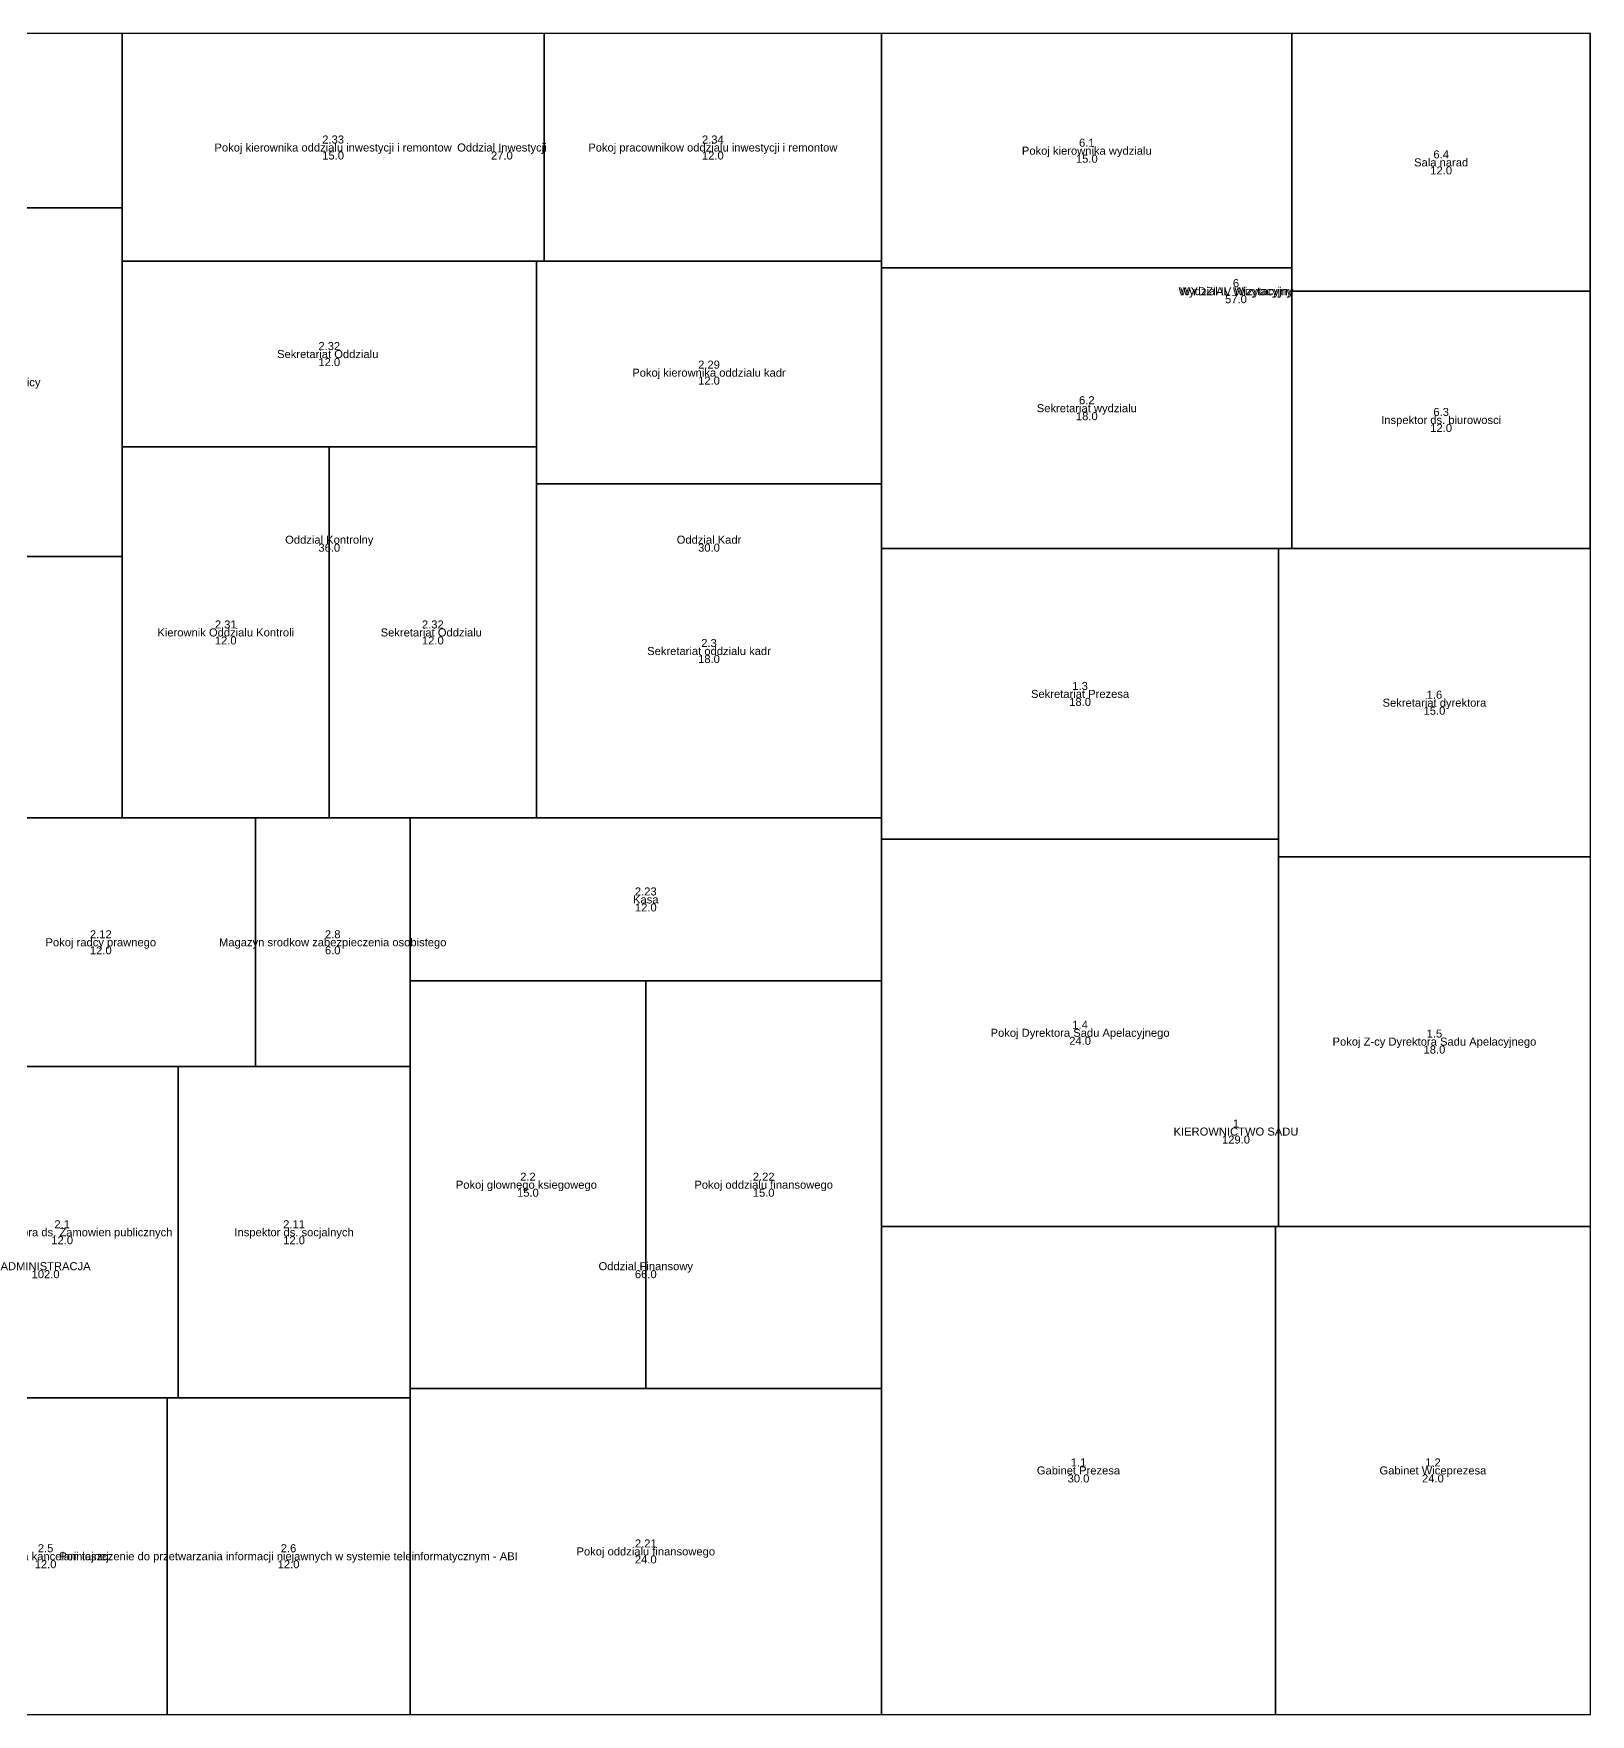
# Model space of a CAD drawing. Extents: x 0 to 217, y 0 to 21.
# Drawn here: x 197.65 to 217.1, y 0 to 21 of the extents above; entities that cross this region are included whole.
import ezdxf
from ezdxf.enums import TextEntityAlignment as Align

# ---------------------------------------------------------------- set-up
doc = ezdxf.new("R2010")
doc.units = 0
for name, color, linetype in [('PODWYDZIALY', 3, 'CONTINUOUS'), ('POMIESZCZENIA', 16, 'CONTINUOUS'), ('WYDZIALY', 2, 'CONTINUOUS')]:
    doc.layers.add(name, color=color, linetype=linetype)
doc.styles.get("Standard").update_dxf_attribs({"font": 'arial.ttf'})

# ---------------------------------------------------------------- blocks, each defined once
blk = doc.blocks.new('Area4')
at = {"color": 0}
blk.add_polyline3d([(0, 0, 0), (29.143, 0, 0), (29.143, 21, 0), (0, 21, 0), (0, 0, 0)], dxfattribs=at)
blk = doc.blocks.new('Area5')
at = {"color": 0}
blk.add_polyline3d([(0, 0, 0), (8.857, 0, 0), (8.857, 14.565, 0), (0, 14.565, 0), (0, 0, 0)], dxfattribs=at)
blk = doc.blocks.new('Area6')
at = {"color": 0}
blk.add_polyline3d([(0, 0, 0), (8.857, 0, 0), (8.857, 6.435, 0), (0, 6.435, 0), (0, 0, 0)], dxfattribs=at)
blk = doc.blocks.new('Area236')
at = {"color": 0}
blk.add_polyline3d([(0, 0, 0), (9.107, 0, 0), (9.107, 11.2, 0), (0, 11.2, 0), (0, 0, 0)], dxfattribs=at)
blk = doc.blocks.new('Area237')
at = {"color": 0}
blk.add_polyline3d([(0, 0, 0), (5.893, 0, 0), (5.893, 11.2, 0), (0, 11.2, 0), (0, 0, 0)], dxfattribs=at)
blk = doc.blocks.new('Area238')
at = {"color": 0}
blk.add_polyline3d([(0, 0, 0), (5.51, 0, 0), (5.51, 9.8, 0), (0, 9.8, 0), (0, 0, 0)], dxfattribs=at)
blk = doc.blocks.new('Area239')
at = {"color": 0}
blk.add_polyline3d([(0, 0, 0), (5.176, 0, 0), (5.176, 6.955, 0), (0, 6.955, 0), (0, 0, 0)], dxfattribs=at)
blk = doc.blocks.new('Area240')
at = {"color": 0}
blk.add_polyline3d([(0, 0, 0), (4.314, 0, 0), (4.314, 6.955, 0), (0, 6.955, 0), (0, 0, 0)], dxfattribs=at)
blk = doc.blocks.new('Area241')
at = {"color": 0}
blk.add_polyline3d([(0, 0, 0), (9.49, 0, 0), (9.49, 2.845, 0), (0, 2.845, 0), (0, 0, 0)], dxfattribs=at)
blk = doc.blocks.new('Area262')
at = {"color": 0}
blk.add_polyline3d([(0, 0, 0), (3.036, 0, 0), (3.036, 3.953, 0), (0, 3.953, 0), (0, 0, 0)], dxfattribs=at)
blk = doc.blocks.new('Area263')
at = {"color": 0}
blk.add_polyline3d([(0, 0, 0), (3.036, 0, 0), (3.036, 3.953, 0), (0, 3.953, 0), (0, 0, 0)], dxfattribs=at)
blk = doc.blocks.new('Area266')
at = {"color": 0}
blk.add_polyline3d([(0, 0, 0), (2.898, 0, 0), (2.898, 4.141, 0), (0, 4.141, 0), (0, 0, 0)], dxfattribs=at)
blk = doc.blocks.new('Area267')
at = {"color": 0}
blk.add_polyline3d([(0, 0, 0), (2.898, 0, 0), (2.898, 4.141, 0), (0, 4.141, 0), (0, 0, 0)], dxfattribs=at)
blk = doc.blocks.new('Area268')
at = {"color": 0}
blk.add_polyline3d([(0, 0, 0), (3.864, 0, 0), (3.864, 3.106, 0), (0, 3.106, 0), (0, 0, 0)], dxfattribs=at)
blk = doc.blocks.new('Area269')
at = {"color": 0}
blk.add_polyline3d([(0, 0, 0), (1.932, 0, 0), (1.932, 3.106, 0), (0, 3.106, 0), (0, 0, 0)], dxfattribs=at)
blk = doc.blocks.new('Area270')
at = {"color": 0}
blk.add_polyline3d([(0, 0, 0), (5.893, 0, 0), (5.893, 4.073, 0), (0, 4.073, 0), (0, 0, 0)], dxfattribs=at)
blk = doc.blocks.new('Area271')
at = {"color": 0}
blk.add_polyline3d([(0, 0, 0), (2.946, 0, 0), (2.946, 5.091, 0), (0, 5.091, 0), (0, 0, 0)], dxfattribs=at)
blk = doc.blocks.new('Area272')
at = {"color": 0}
blk.add_polyline3d([(0, 0, 0), (2.946, 0, 0), (2.946, 5.091, 0), (0, 5.091, 0), (0, 0, 0)], dxfattribs=at)
blk = doc.blocks.new('Area273')
at = {"color": 0}
blk.add_polyline3d([(0, 0, 0), (5.893, 0, 0), (5.893, 2.036, 0), (0, 2.036, 0), (0, 0, 0)], dxfattribs=at)
blk = doc.blocks.new('Area274')
at = {"color": 0}
blk.add_polyline3d([(0, 0, 0), (5.51, 0, 0), (5.51, 3.267, 0), (0, 3.267, 0), (0, 0, 0)], dxfattribs=at)
blk = doc.blocks.new('Area276')
at = {"color": 0}
blk.add_polyline3d([(0, 0, 0), (2.755, 0, 0), (2.755, 4.356, 0), (0, 4.356, 0), (0, 0, 0)], dxfattribs=at)
blk = doc.blocks.new('Area277')
at = {"color": 0}
blk.add_polyline3d([(0, 0, 0), (5.51, 0, 0), (5.51, 2.178, 0), (0, 2.178, 0), (0, 0, 0)], dxfattribs=at)
blk = doc.blocks.new('Area278')
at = {"color": 0}
blk.add_polyline3d([(0, 0, 0), (2.588, 0, 0), (2.588, 4.637, 0), (0, 4.637, 0), (0, 0, 0)], dxfattribs=at)
blk = doc.blocks.new('Area279')
at = {"color": 0}
blk.add_polyline3d([(0, 0, 0), (2.588, 0, 0), (2.588, 4.637, 0), (0, 4.637, 0), (0, 0, 0)], dxfattribs=at)
blk = doc.blocks.new('Area280')
at = {"color": 0}
blk.add_polyline3d([(0, 0, 0), (5.176, 0, 0), (5.176, 2.318, 0), (0, 2.318, 0), (0, 0, 0)], dxfattribs=at)
blk = doc.blocks.new('Area281')
at = {"color": 0}
blk.add_polyline3d([(0, 0, 0), (4.314, 0, 0), (4.314, 4.173, 0), (0, 4.173, 0), (0, 0, 0)], dxfattribs=at)
blk = doc.blocks.new('Area282')
at = {"color": 0}
blk.add_polyline3d([(0, 0, 0), (4.314, 0, 0), (4.314, 2.782, 0), (0, 2.782, 0), (0, 0, 0)], dxfattribs=at)
blk = doc.blocks.new('Area283')
at = {"color": 0}
blk.add_polyline3d([(0, 0, 0), (5.272, 0, 0), (5.272, 2.845, 0), (0, 2.845, 0), (0, 0, 0)], dxfattribs=at)
blk = doc.blocks.new('Area284')
at = {"color": 0}
blk.add_polyline3d([(0, 0, 0), (4.218, 0, 0), (4.218, 2.845, 0), (0, 2.845, 0), (0, 0, 0)], dxfattribs=at)
blk = doc.blocks.new('Area285')
at = {"color": 0}
blk.add_polyline3d([(0, 0, 0), (8.857, 0, 0), (8.857, 14.565, 0), (0, 14.565, 0), (0, 0, 0)], dxfattribs=at)
blk = doc.blocks.new('Area286')
at = {"color": 0}
blk.add_polyline3d([(0, 0, 0), (4.921, 0, 0), (4.921, 6.097, 0), (0, 6.097, 0), (0, 0, 0)], dxfattribs=at)
blk = doc.blocks.new('Area287')
at = {"color": 0}
blk.add_polyline3d([(0, 0, 0), (3.937, 0, 0), (3.937, 6.097, 0), (0, 6.097, 0), (0, 0, 0)], dxfattribs=at)
blk = doc.blocks.new('Area288')
at = {"color": 0}
blk.add_polyline3d([(0, 0, 0), (4.96, 0, 0), (4.96, 4.839, 0), (0, 4.839, 0), (0, 0, 0)], dxfattribs=at)
blk = doc.blocks.new('Area289')
at = {"color": 0}
blk.add_polyline3d([(0, 0, 0), (4.96, 0, 0), (4.96, 3.629, 0), (0, 3.629, 0), (0, 0, 0)], dxfattribs=at)
blk = doc.blocks.new('Area290')
at = {"color": 0}
blk.add_polyline3d([(0, 0, 0), (3.897, 0, 0), (3.897, 4.619, 0), (0, 4.619, 0), (0, 0, 0)], dxfattribs=at)
blk = doc.blocks.new('Area291')
at = {"color": 0}
blk.add_polyline3d([(0, 0, 0), (3.897, 0, 0), (3.897, 3.849, 0), (0, 3.849, 0), (0, 0, 0)], dxfattribs=at)
blk = doc.blocks.new('Area292')
at = {"color": 0}
blk.add_polyline3d([(0, 0, 0), (8.857, 0, 0), (8.857, 6.435, 0), (0, 6.435, 0), (0, 0, 0)], dxfattribs=at)
blk = doc.blocks.new('Area293')
at = {"color": 0}
blk.add_polyline3d([(0, 0, 0), (5.128, 0, 0), (5.128, 3.51, 0), (0, 3.51, 0), (0, 0, 0)], dxfattribs=at)
blk = doc.blocks.new('Area294')
at = {"color": 0}
blk.add_polyline3d([(0, 0, 0), (5.128, 0, 0), (5.128, 2.925, 0), (0, 2.925, 0), (0, 0, 0)], dxfattribs=at)
blk = doc.blocks.new('Area295')
at = {"color": 0}
blk.add_polyline3d([(0, 0, 0), (3.729, 0, 0), (3.729, 3.218, 0), (0, 3.218, 0), (0, 0, 0)], dxfattribs=at)
blk = doc.blocks.new('Area296')
at = {"color": 0}
blk.add_polyline3d([(0, 0, 0), (3.729, 0, 0), (3.729, 3.218, 0), (0, 3.218, 0), (0, 0, 0)], dxfattribs=at)

msp = doc.modelspace()

# ---------------------------------------------------------------- block references
at = {"layer": 'PODWYDZIALY', "color": 10}
ref = msp.add_blockref('Area238', (193.248, 11.2), dxfattribs=at)
ref.add_attrib('NAME', 'Oddzial Informatyczny', dxfattribs={"layer": '0', "color": 0, "height": 0.1}).set_placement((196.003, 16.1), align=Align.MIDDLE_CENTER)
ref.add_attrib('POW', '54.0', dxfattribs={"layer": '0', "color": 0, "height": 0.1}).set_placement((196.003, 16), align=Align.MIDDLE_CENTER)
ref = msp.add_blockref('Area241', (198.758, 18.155), dxfattribs=at)
ref.add_attrib('NAME', 'Oddzial Inwestycji', dxfattribs={"layer": '0', "color": 0, "height": 0.1}).set_placement((203.503, 19.577), align=Align.MIDDLE_CENTER)
ref.add_attrib('POW', '27.0', dxfattribs={"layer": '0', "color": 0, "height": 0.1}).set_placement((203.503, 19.477), align=Align.MIDDLE_CENTER)
ref = msp.add_blockref('Area292', (208.248, 14.565), dxfattribs=at)
ref.add_attrib('NAME', 'Wydzial IV Wizytacyjny', dxfattribs={"layer": '0', "color": 0, "height": 0.1}).set_placement((212.676, 17.782), align=Align.MIDDLE_CENTER)
ref.add_attrib('POW', '57.0', dxfattribs={"layer": '0', "color": 0, "height": 0.1}).set_placement((212.676, 17.682), align=Align.MIDDLE_CENTER)
ref = msp.add_blockref('Area239', (198.758, 11.2), dxfattribs=at)
ref.add_attrib('NAME', 'Oddzial Kontrolny', dxfattribs={"layer": '0', "color": 0, "height": 0.1}).set_placement((201.346, 14.677), align=Align.MIDDLE_CENTER)
ref.add_attrib('POW', '36.0', dxfattribs={"layer": '0', "color": 0, "height": 0.1}).set_placement((201.346, 14.577), align=Align.MIDDLE_CENTER)
ref = msp.add_blockref('Area240', (203.934, 11.2), dxfattribs=at)
ref.add_attrib('NAME', 'Oddzial Kadr', dxfattribs={"layer": '0', "color": 0, "height": 0.1}).set_placement((206.091, 14.677), align=Align.MIDDLE_CENTER)
ref.add_attrib('POW', '30.0', dxfattribs={"layer": '0', "color": 0, "height": 0.1}).set_placement((206.091, 14.577), align=Align.MIDDLE_CENTER)
ref = msp.add_blockref('Area285', (208.248, 0), dxfattribs=at)
ref.add_attrib('NAME', 'KIEROWNICTWO SADU', dxfattribs={"layer": '0', "color": 0, "height": 0.1}).set_placement((212.676, 7.282), align=Align.MIDDLE_CENTER)
ref.add_attrib('POW', '129.0', dxfattribs={"layer": '0', "color": 0, "height": 0.1}).set_placement((212.676, 7.182), align=Align.MIDDLE_CENTER)
ref = msp.add_blockref('Area236', (193.248, 0), dxfattribs=at)
ref.add_attrib('NAME', 'ADMINISTRACJA', dxfattribs={"layer": '0', "color": 0, "height": 0.1}).set_placement((197.801, 5.6), align=Align.MIDDLE_CENTER)
ref.add_attrib('POW', '102.0', dxfattribs={"layer": '0', "color": 0, "height": 0.1}).set_placement((197.801, 5.5), align=Align.MIDDLE_CENTER)
ref = msp.add_blockref('Area237', (202.355, 0), dxfattribs=at)
ref.add_attrib('NAME', 'Oddzial Finansowy', dxfattribs={"layer": '0', "color": 0, "height": 0.1}).set_placement((205.301, 5.6), align=Align.MIDDLE_CENTER)
ref.add_attrib('POW', '66.0', dxfattribs={"layer": '0', "color": 0, "height": 0.1}).set_placement((205.301, 5.5), align=Align.MIDDLE_CENTER)
at = {"layer": 'POMIESZCZENIA', "color": 10}
ref = msp.add_blockref('Area277', (193.248, 18.822), dxfattribs=at)
ref.add_attrib('NAME', 'Zaplecze techniczne dla oddzialu informatycznego', dxfattribs={"layer": '0', "color": 0, "height": 0.1}).set_placement((196.003, 19.911), align=Align.MIDDLE_CENTER)
ref.add_attrib('POW', '12.0', dxfattribs={"layer": '0', "color": 0, "height": 0.1}).set_placement((196.003, 19.811), align=Align.MIDDLE_CENTER)
ref.add_attrib('NR', '2.38', dxfattribs={"layer": '0', "color": 0, "height": 0.1}).set_placement((196.003, 20.011), align=Align.MIDDLE_CENTER)
ref = msp.add_blockref('Area283', (198.758, 18.155), dxfattribs=at)
ref.add_attrib('NAME', 'Pokoj kierownika oddzialu inwestycji i remontow', dxfattribs={"layer": '0', "color": 0, "height": 0.1}).set_placement((201.394, 19.577), align=Align.MIDDLE_CENTER)
ref.add_attrib('POW', '15.0', dxfattribs={"layer": '0', "color": 0, "height": 0.1}).set_placement((201.394, 19.477), align=Align.MIDDLE_CENTER)
ref.add_attrib('NR', '2.33', dxfattribs={"layer": '0', "color": 0, "height": 0.1}).set_placement((201.394, 19.677), align=Align.MIDDLE_CENTER)
ref = msp.add_blockref('Area284', (204.03, 18.155), dxfattribs=at)
ref.add_attrib('NAME', 'Pokoj pracownikow oddzialu inwestycji i remontow', dxfattribs={"layer": '0', "color": 0, "height": 0.1}).set_placement((206.139, 19.577), align=Align.MIDDLE_CENTER)
ref.add_attrib('POW', '12.0', dxfattribs={"layer": '0', "color": 0, "height": 0.1}).set_placement((206.139, 19.477), align=Align.MIDDLE_CENTER)
ref.add_attrib('NR', '2.34', dxfattribs={"layer": '0', "color": 0, "height": 0.1}).set_placement((206.139, 19.677), align=Align.MIDDLE_CENTER)
ref = msp.add_blockref('Area294', (208.248, 18.075), dxfattribs=at)
ref.add_attrib('NAME', 'Pokoj kierownika wydzialu', dxfattribs={"layer": '0', "color": 0, "height": 0.1}).set_placement((210.812, 19.537), align=Align.MIDDLE_CENTER)
ref.add_attrib('POW', '15.0', dxfattribs={"layer": '0', "color": 0, "height": 0.1}).set_placement((210.812, 19.437), align=Align.MIDDLE_CENTER)
ref.add_attrib('NR', '6.1', dxfattribs={"layer": '0', "color": 0, "height": 0.1}).set_placement((210.812, 19.637), align=Align.MIDDLE_CENTER)
ref = msp.add_blockref('Area296', (213.375, 17.782), dxfattribs=at)
ref.add_attrib('NAME', 'Sala narad', dxfattribs={"layer": '0', "color": 0, "height": 0.1}).set_placement((215.24, 19.391), align=Align.MIDDLE_CENTER)
ref.add_attrib('POW', '12.0', dxfattribs={"layer": '0', "color": 0, "height": 0.1}).set_placement((215.24, 19.291), align=Align.MIDDLE_CENTER)
ref.add_attrib('NR', '6.4', dxfattribs={"layer": '0', "color": 0, "height": 0.1}).set_placement((215.24, 19.491), align=Align.MIDDLE_CENTER)
ref = msp.add_blockref('Area276', (196.003, 14.467), dxfattribs=at)
ref.add_attrib('NAME', 'Pracownicy', dxfattribs={"layer": '0', "color": 0, "height": 0.1}).set_placement((197.38, 16.644), align=Align.MIDDLE_CENTER)
ref.add_attrib('POW', '12.0', dxfattribs={"layer": '0', "color": 0, "height": 0.1}).set_placement((197.38, 16.544), align=Align.MIDDLE_CENTER)
ref.add_attrib('NR', '2.37', dxfattribs={"layer": '0', "color": 0, "height": 0.1}).set_placement((197.38, 16.744), align=Align.MIDDLE_CENTER)
ref = msp.add_blockref('Area280', (198.758, 15.837), dxfattribs=at)
ref.add_attrib('NAME', 'Sekretariat Oddzialu ', dxfattribs={"layer": '0', "color": 0, "height": 0.1}).set_placement((201.346, 16.996), align=Align.MIDDLE_CENTER)
ref.add_attrib('POW', '12.0', dxfattribs={"layer": '0', "color": 0, "height": 0.1}).set_placement((201.346, 16.896), align=Align.MIDDLE_CENTER)
ref.add_attrib('NR', '2.32', dxfattribs={"layer": '0', "color": 0, "height": 0.1}).set_placement((201.346, 17.096), align=Align.MIDDLE_CENTER)
ref = msp.add_blockref('Area282', (203.934, 15.373), dxfattribs=at)
ref.add_attrib('NAME', 'Pokoj kierownika oddzialu kadr', dxfattribs={"layer": '0', "color": 0, "height": 0.1}).set_placement((206.091, 16.764), align=Align.MIDDLE_CENTER)
ref.add_attrib('POW', '12.0', dxfattribs={"layer": '0', "color": 0, "height": 0.1}).set_placement((206.091, 16.664), align=Align.MIDDLE_CENTER)
ref.add_attrib('NR', '2.29', dxfattribs={"layer": '0', "color": 0, "height": 0.1}).set_placement((206.091, 16.864), align=Align.MIDDLE_CENTER)
ref = msp.add_blockref('Area293', (208.248, 14.565), dxfattribs=at)
ref.add_attrib('NAME', 'Sekretariat wydzialu', dxfattribs={"layer": '0', "color": 0, "height": 0.1}).set_placement((210.812, 16.32), align=Align.MIDDLE_CENTER)
ref.add_attrib('POW', '18.0', dxfattribs={"layer": '0', "color": 0, "height": 0.1}).set_placement((210.812, 16.22), align=Align.MIDDLE_CENTER)
ref.add_attrib('NR', '6.2', dxfattribs={"layer": '0', "color": 0, "height": 0.1}).set_placement((210.812, 16.42), align=Align.MIDDLE_CENTER)
ref = msp.add_blockref('Area295', (213.375, 14.565), dxfattribs=at)
ref.add_attrib('NAME', 'Inspektor ds. biurowosci', dxfattribs={"layer": '0', "color": 0, "height": 0.1}).set_placement((215.24, 16.173), align=Align.MIDDLE_CENTER)
ref.add_attrib('POW', '12.0', dxfattribs={"layer": '0', "color": 0, "height": 0.1}).set_placement((215.24, 16.073), align=Align.MIDDLE_CENTER)
ref.add_attrib('NR', '6.3', dxfattribs={"layer": '0', "color": 0, "height": 0.1}).set_placement((215.24, 16.273), align=Align.MIDDLE_CENTER)
ref = msp.add_blockref('Area278', (198.758, 11.2), dxfattribs=at)
ref.add_attrib('NAME', 'Kierownik Oddzialu Kontroli', dxfattribs={"layer": '0', "color": 0, "height": 0.1}).set_placement((200.052, 13.518), align=Align.MIDDLE_CENTER)
ref.add_attrib('POW', '12.0', dxfattribs={"layer": '0', "color": 0, "height": 0.1}).set_placement((200.052, 13.418), align=Align.MIDDLE_CENTER)
ref.add_attrib('NR', '2.31', dxfattribs={"layer": '0', "color": 0, "height": 0.1}).set_placement((200.052, 13.618), align=Align.MIDDLE_CENTER)
ref = msp.add_blockref('Area279', (201.346, 11.2), dxfattribs=at)
ref.add_attrib('NAME', 'Sekretariat Oddzialu ', dxfattribs={"layer": '0', "color": 0, "height": 0.1}).set_placement((202.64, 13.518), align=Align.MIDDLE_CENTER)
ref.add_attrib('POW', '12.0', dxfattribs={"layer": '0', "color": 0, "height": 0.1}).set_placement((202.64, 13.418), align=Align.MIDDLE_CENTER)
ref.add_attrib('NR', '2.32', dxfattribs={"layer": '0', "color": 0, "height": 0.1}).set_placement((202.64, 13.618), align=Align.MIDDLE_CENTER)
ref = msp.add_blockref('Area281', (203.934, 11.2), dxfattribs=at)
ref.add_attrib('NAME', 'Sekretariat oddzialu kadr', dxfattribs={"layer": '0', "color": 0, "height": 0.1}).set_placement((206.091, 13.286), align=Align.MIDDLE_CENTER)
ref.add_attrib('POW', '18.0', dxfattribs={"layer": '0', "color": 0, "height": 0.1}).set_placement((206.091, 13.186), align=Align.MIDDLE_CENTER)
ref.add_attrib('NR', '2.3', dxfattribs={"layer": '0', "color": 0, "height": 0.1}).set_placement((206.091, 13.386), align=Align.MIDDLE_CENTER)
ref = msp.add_blockref('Area289', (208.248, 10.935), dxfattribs=at)
ref.add_attrib('NAME', 'Sekretariat Prezesa', dxfattribs={"layer": '0', "color": 0, "height": 0.1}).set_placement((210.728, 12.75), align=Align.MIDDLE_CENTER)
ref.add_attrib('POW', '18.0', dxfattribs={"layer": '0', "color": 0, "height": 0.1}).set_placement((210.728, 12.65), align=Align.MIDDLE_CENTER)
ref.add_attrib('NR', '1.3', dxfattribs={"layer": '0', "color": 0, "height": 0.1}).set_placement((210.728, 12.85), align=Align.MIDDLE_CENTER)
ref = msp.add_blockref('Area291', (213.208, 10.716), dxfattribs=at)
ref.add_attrib('NAME', 'Sekretariat dyrektora', dxfattribs={"layer": '0', "color": 0, "height": 0.1}).set_placement((215.156, 12.64), align=Align.MIDDLE_CENTER)
ref.add_attrib('POW', '15.0', dxfattribs={"layer": '0', "color": 0, "height": 0.1}).set_placement((215.156, 12.54), align=Align.MIDDLE_CENTER)
ref.add_attrib('NR', '1.6', dxfattribs={"layer": '0', "color": 0, "height": 0.1}).set_placement((215.156, 12.74), align=Align.MIDDLE_CENTER)
ref = msp.add_blockref('Area274', (193.248, 11.2), dxfattribs=at)
ref.add_attrib('NAME', 'Pracownicy', dxfattribs={"layer": '0', "color": 0, "height": 0.1}).set_placement((196.003, 12.833), align=Align.MIDDLE_CENTER)
ref.add_attrib('POW', '18.0', dxfattribs={"layer": '0', "color": 0, "height": 0.1}).set_placement((196.003, 12.733), align=Align.MIDDLE_CENTER)
ref.add_attrib('NR', '2.36', dxfattribs={"layer": '0', "color": 0, "height": 0.1}).set_placement((196.003, 12.933), align=Align.MIDDLE_CENTER)
ref = msp.add_blockref('Area268', (196.559, 8.094), dxfattribs=at)
ref.add_attrib('NAME', 'Pokoj radcy prawnego', dxfattribs={"layer": '0', "color": 0, "height": 0.1}).set_placement((198.491, 9.647), align=Align.MIDDLE_CENTER)
ref.add_attrib('POW', '12.0', dxfattribs={"layer": '0', "color": 0, "height": 0.1}).set_placement((198.491, 9.547), align=Align.MIDDLE_CENTER)
ref.add_attrib('NR', '2.12', dxfattribs={"layer": '0', "color": 0, "height": 0.1}).set_placement((198.491, 9.747), align=Align.MIDDLE_CENTER)
ref = msp.add_blockref('Area269', (200.423, 8.094), dxfattribs=at)
ref.add_attrib('NAME', 'Magazyn srodkow zabezpieczenia osobistego', dxfattribs={"layer": '0', "color": 0, "height": 0.1}).set_placement((201.389, 9.647), align=Align.MIDDLE_CENTER)
ref.add_attrib('POW', '6.0', dxfattribs={"layer": '0', "color": 0, "height": 0.1}).set_placement((201.389, 9.547), align=Align.MIDDLE_CENTER)
ref.add_attrib('NR', '2.8', dxfattribs={"layer": '0', "color": 0, "height": 0.1}).set_placement((201.389, 9.747), align=Align.MIDDLE_CENTER)
ref = msp.add_blockref('Area273', (202.355, 9.164), dxfattribs=at)
ref.add_attrib('NAME', 'Kasa', dxfattribs={"layer": '0', "color": 0, "height": 0.1}).set_placement((205.301, 10.182), align=Align.MIDDLE_CENTER)
ref.add_attrib('POW', '12.0', dxfattribs={"layer": '0', "color": 0, "height": 0.1}).set_placement((205.301, 10.082), align=Align.MIDDLE_CENTER)
ref.add_attrib('NR', '2.23', dxfattribs={"layer": '0', "color": 0, "height": 0.1}).set_placement((205.301, 10.282), align=Align.MIDDLE_CENTER)
ref = msp.add_blockref('Area288', (208.248, 6.097), dxfattribs=at)
ref.add_attrib('NAME', 'Pokoj Dyrektora Sadu Apelacyjnego', dxfattribs={"layer": '0', "color": 0, "height": 0.1}).set_placement((210.728, 8.516), align=Align.MIDDLE_CENTER)
ref.add_attrib('POW', '24.0', dxfattribs={"layer": '0', "color": 0, "height": 0.1}).set_placement((210.728, 8.416), align=Align.MIDDLE_CENTER)
ref.add_attrib('NR', '1.4', dxfattribs={"layer": '0', "color": 0, "height": 0.1}).set_placement((210.728, 8.616), align=Align.MIDDLE_CENTER)
ref = msp.add_blockref('Area290', (213.208, 6.097), dxfattribs=at)
ref.add_attrib('NAME', 'Pokoj Z-cy Dyrektora Sadu Apelacyjnego', dxfattribs={"layer": '0', "color": 0, "height": 0.1}).set_placement((215.156, 8.406), align=Align.MIDDLE_CENTER)
ref.add_attrib('POW', '18.0', dxfattribs={"layer": '0', "color": 0, "height": 0.1}).set_placement((215.156, 8.306), align=Align.MIDDLE_CENTER)
ref.add_attrib('NR', '1.5', dxfattribs={"layer": '0', "color": 0, "height": 0.1}).set_placement((215.156, 8.506), align=Align.MIDDLE_CENTER)
ref = msp.add_blockref('Area271', (202.355, 4.073), dxfattribs=at)
ref.add_attrib('NAME', 'Pokoj glownego ksiegowego ', dxfattribs={"layer": '0', "color": 0, "height": 0.1}).set_placement((203.828, 6.618), align=Align.MIDDLE_CENTER)
ref.add_attrib('POW', '15.0', dxfattribs={"layer": '0', "color": 0, "height": 0.1}).set_placement((203.828, 6.518), align=Align.MIDDLE_CENTER)
ref.add_attrib('NR', '2.2', dxfattribs={"layer": '0', "color": 0, "height": 0.1}).set_placement((203.828, 6.718), align=Align.MIDDLE_CENTER)
ref = msp.add_blockref('Area272', (205.301, 4.073), dxfattribs=at)
ref.add_attrib('NAME', 'Pokoj oddzialu finansowego', dxfattribs={"layer": '0', "color": 0, "height": 0.1}).set_placement((206.774, 6.618), align=Align.MIDDLE_CENTER)
ref.add_attrib('POW', '15.0', dxfattribs={"layer": '0', "color": 0, "height": 0.1}).set_placement((206.774, 6.518), align=Align.MIDDLE_CENTER)
ref.add_attrib('NR', '2.22', dxfattribs={"layer": '0', "color": 0, "height": 0.1}).set_placement((206.774, 6.718), align=Align.MIDDLE_CENTER)
ref = msp.add_blockref('Area266', (196.559, 3.953), dxfattribs=at)
ref.add_attrib('NAME', 'Pokoj  Inspektora ds. Zamowien publicznych', dxfattribs={"layer": '0', "color": 0, "height": 0.1}).set_placement((198.008, 6.024), align=Align.MIDDLE_CENTER)
ref.add_attrib('POW', '12.0', dxfattribs={"layer": '0', "color": 0, "height": 0.1}).set_placement((198.008, 5.924), align=Align.MIDDLE_CENTER)
ref.add_attrib('NR', '2.1', dxfattribs={"layer": '0', "color": 0, "height": 0.1}).set_placement((198.008, 6.124), align=Align.MIDDLE_CENTER)
ref = msp.add_blockref('Area267', (199.457, 3.953), dxfattribs=at)
ref.add_attrib('NAME', 'Inspektor ds. socjalnych', dxfattribs={"layer": '0', "color": 0, "height": 0.1}).set_placement((200.906, 6.024), align=Align.MIDDLE_CENTER)
ref.add_attrib('POW', '12.0', dxfattribs={"layer": '0', "color": 0, "height": 0.1}).set_placement((200.906, 5.924), align=Align.MIDDLE_CENTER)
ref.add_attrib('NR', '2.11', dxfattribs={"layer": '0', "color": 0, "height": 0.1}).set_placement((200.906, 6.124), align=Align.MIDDLE_CENTER)
ref = msp.add_blockref('Area286', (208.248, 0), dxfattribs=at)
ref.add_attrib('NAME', 'Gabinet Prezesa', dxfattribs={"layer": '0', "color": 0, "height": 0.1}).set_placement((210.708, 3.048), align=Align.MIDDLE_CENTER)
ref.add_attrib('POW', '30.0', dxfattribs={"layer": '0', "color": 0, "height": 0.1}).set_placement((210.708, 2.948), align=Align.MIDDLE_CENTER)
ref.add_attrib('NR', '1.1', dxfattribs={"layer": '0', "color": 0, "height": 0.1}).set_placement((210.708, 3.148), align=Align.MIDDLE_CENTER)
ref = msp.add_blockref('Area287', (213.168, 0), dxfattribs=at)
ref.add_attrib('NAME', 'Gabinet Wiceprezesa', dxfattribs={"layer": '0', "color": 0, "height": 0.1}).set_placement((215.137, 3.048), align=Align.MIDDLE_CENTER)
ref.add_attrib('POW', '24.0', dxfattribs={"layer": '0', "color": 0, "height": 0.1}).set_placement((215.137, 2.948), align=Align.MIDDLE_CENTER)
ref.add_attrib('NR', '1.2', dxfattribs={"layer": '0', "color": 0, "height": 0.1}).set_placement((215.137, 3.148), align=Align.MIDDLE_CENTER)
ref = msp.add_blockref('Area270', (202.355, 0), dxfattribs=at)
ref.add_attrib('NAME', 'Pokoj oddzialu finansowego', dxfattribs={"layer": '0', "color": 0, "height": 0.1}).set_placement((205.301, 2.036), align=Align.MIDDLE_CENTER)
ref.add_attrib('POW', '24.0', dxfattribs={"layer": '0', "color": 0, "height": 0.1}).set_placement((205.301, 1.936), align=Align.MIDDLE_CENTER)
ref.add_attrib('NR', '2.21', dxfattribs={"layer": '0', "color": 0, "height": 0.1}).set_placement((205.301, 2.136), align=Align.MIDDLE_CENTER)
ref = msp.add_blockref('Area262', (196.283, 0), dxfattribs=at)
ref.add_attrib('NAME', 'Czytelnia kancelarii tajnej', dxfattribs={"layer": '0', "color": 0, "height": 0.1}).set_placement((197.801, 1.976), align=Align.MIDDLE_CENTER)
ref.add_attrib('POW', '12.0', dxfattribs={"layer": '0', "color": 0, "height": 0.1}).set_placement((197.801, 1.876), align=Align.MIDDLE_CENTER)
ref.add_attrib('NR', '2.5', dxfattribs={"layer": '0', "color": 0, "height": 0.1}).set_placement((197.801, 2.076), align=Align.MIDDLE_CENTER)
ref = msp.add_blockref('Area263', (199.319, 0), dxfattribs=at)
ref.add_attrib('NAME', 'Pomieszczenie do przetwarzania informacji niejawnych w systemie teleinformatycznym - ABI', dxfattribs={"layer": '0', "color": 0, "height": 0.1}).set_placement((200.837, 1.976), align=Align.MIDDLE_CENTER)
ref.add_attrib('POW', '12.0', dxfattribs={"layer": '0', "color": 0, "height": 0.1}).set_placement((200.837, 1.876), align=Align.MIDDLE_CENTER)
ref.add_attrib('NR', '2.6', dxfattribs={"layer": '0', "color": 0, "height": 0.1}).set_placement((200.837, 2.076), align=Align.MIDDLE_CENTER)
at = {"layer": 'WYDZIALY', "color": 10}
ref = msp.add_blockref('Area4', (179.105, 0), dxfattribs=at)
ref.add_attrib('NAME', 'ADMINISTRACJA', dxfattribs={"layer": '0', "color": 0, "height": 0.1}).set_placement((193.676, 10.5), align=Align.MIDDLE_CENTER)
ref.add_attrib('POW', '612.0', dxfattribs={"layer": '0', "color": 0, "height": 0.1}).set_placement((193.676, 10.4), align=Align.MIDDLE_CENTER)
ref.add_attrib('NR', '2', dxfattribs={"layer": '0', "color": 0, "height": 0.1}).set_placement((193.676, 10.6), align=Align.MIDDLE_CENTER)
ref = msp.add_blockref('Area6', (208.248, 14.565), dxfattribs=at)
ref.add_attrib('NAME', 'WYDZIAL Wizytacyjny', dxfattribs={"layer": '0', "color": 0, "height": 0.1}).set_placement((212.676, 17.782), align=Align.MIDDLE_CENTER)
ref.add_attrib('POW', '57.0', dxfattribs={"layer": '0', "color": 0, "height": 0.1}).set_placement((212.676, 17.682), align=Align.MIDDLE_CENTER)
ref.add_attrib('NR', '6', dxfattribs={"layer": '0', "color": 0, "height": 0.1}).set_placement((212.676, 17.882), align=Align.MIDDLE_CENTER)
ref = msp.add_blockref('Area5', (208.248, 0), dxfattribs=at)
ref.add_attrib('NAME', 'KIEROWNICTWO SADU', dxfattribs={"layer": '0', "color": 0, "height": 0.1}).set_placement((212.676, 7.282), align=Align.MIDDLE_CENTER)
ref.add_attrib('POW', '129.0', dxfattribs={"layer": '0', "color": 0, "height": 0.1}).set_placement((212.676, 7.182), align=Align.MIDDLE_CENTER)
ref.add_attrib('NR', '1', dxfattribs={"layer": '0', "color": 0, "height": 0.1}).set_placement((212.676, 7.382), align=Align.MIDDLE_CENTER)

doc.saveas('drawing.dxf')
